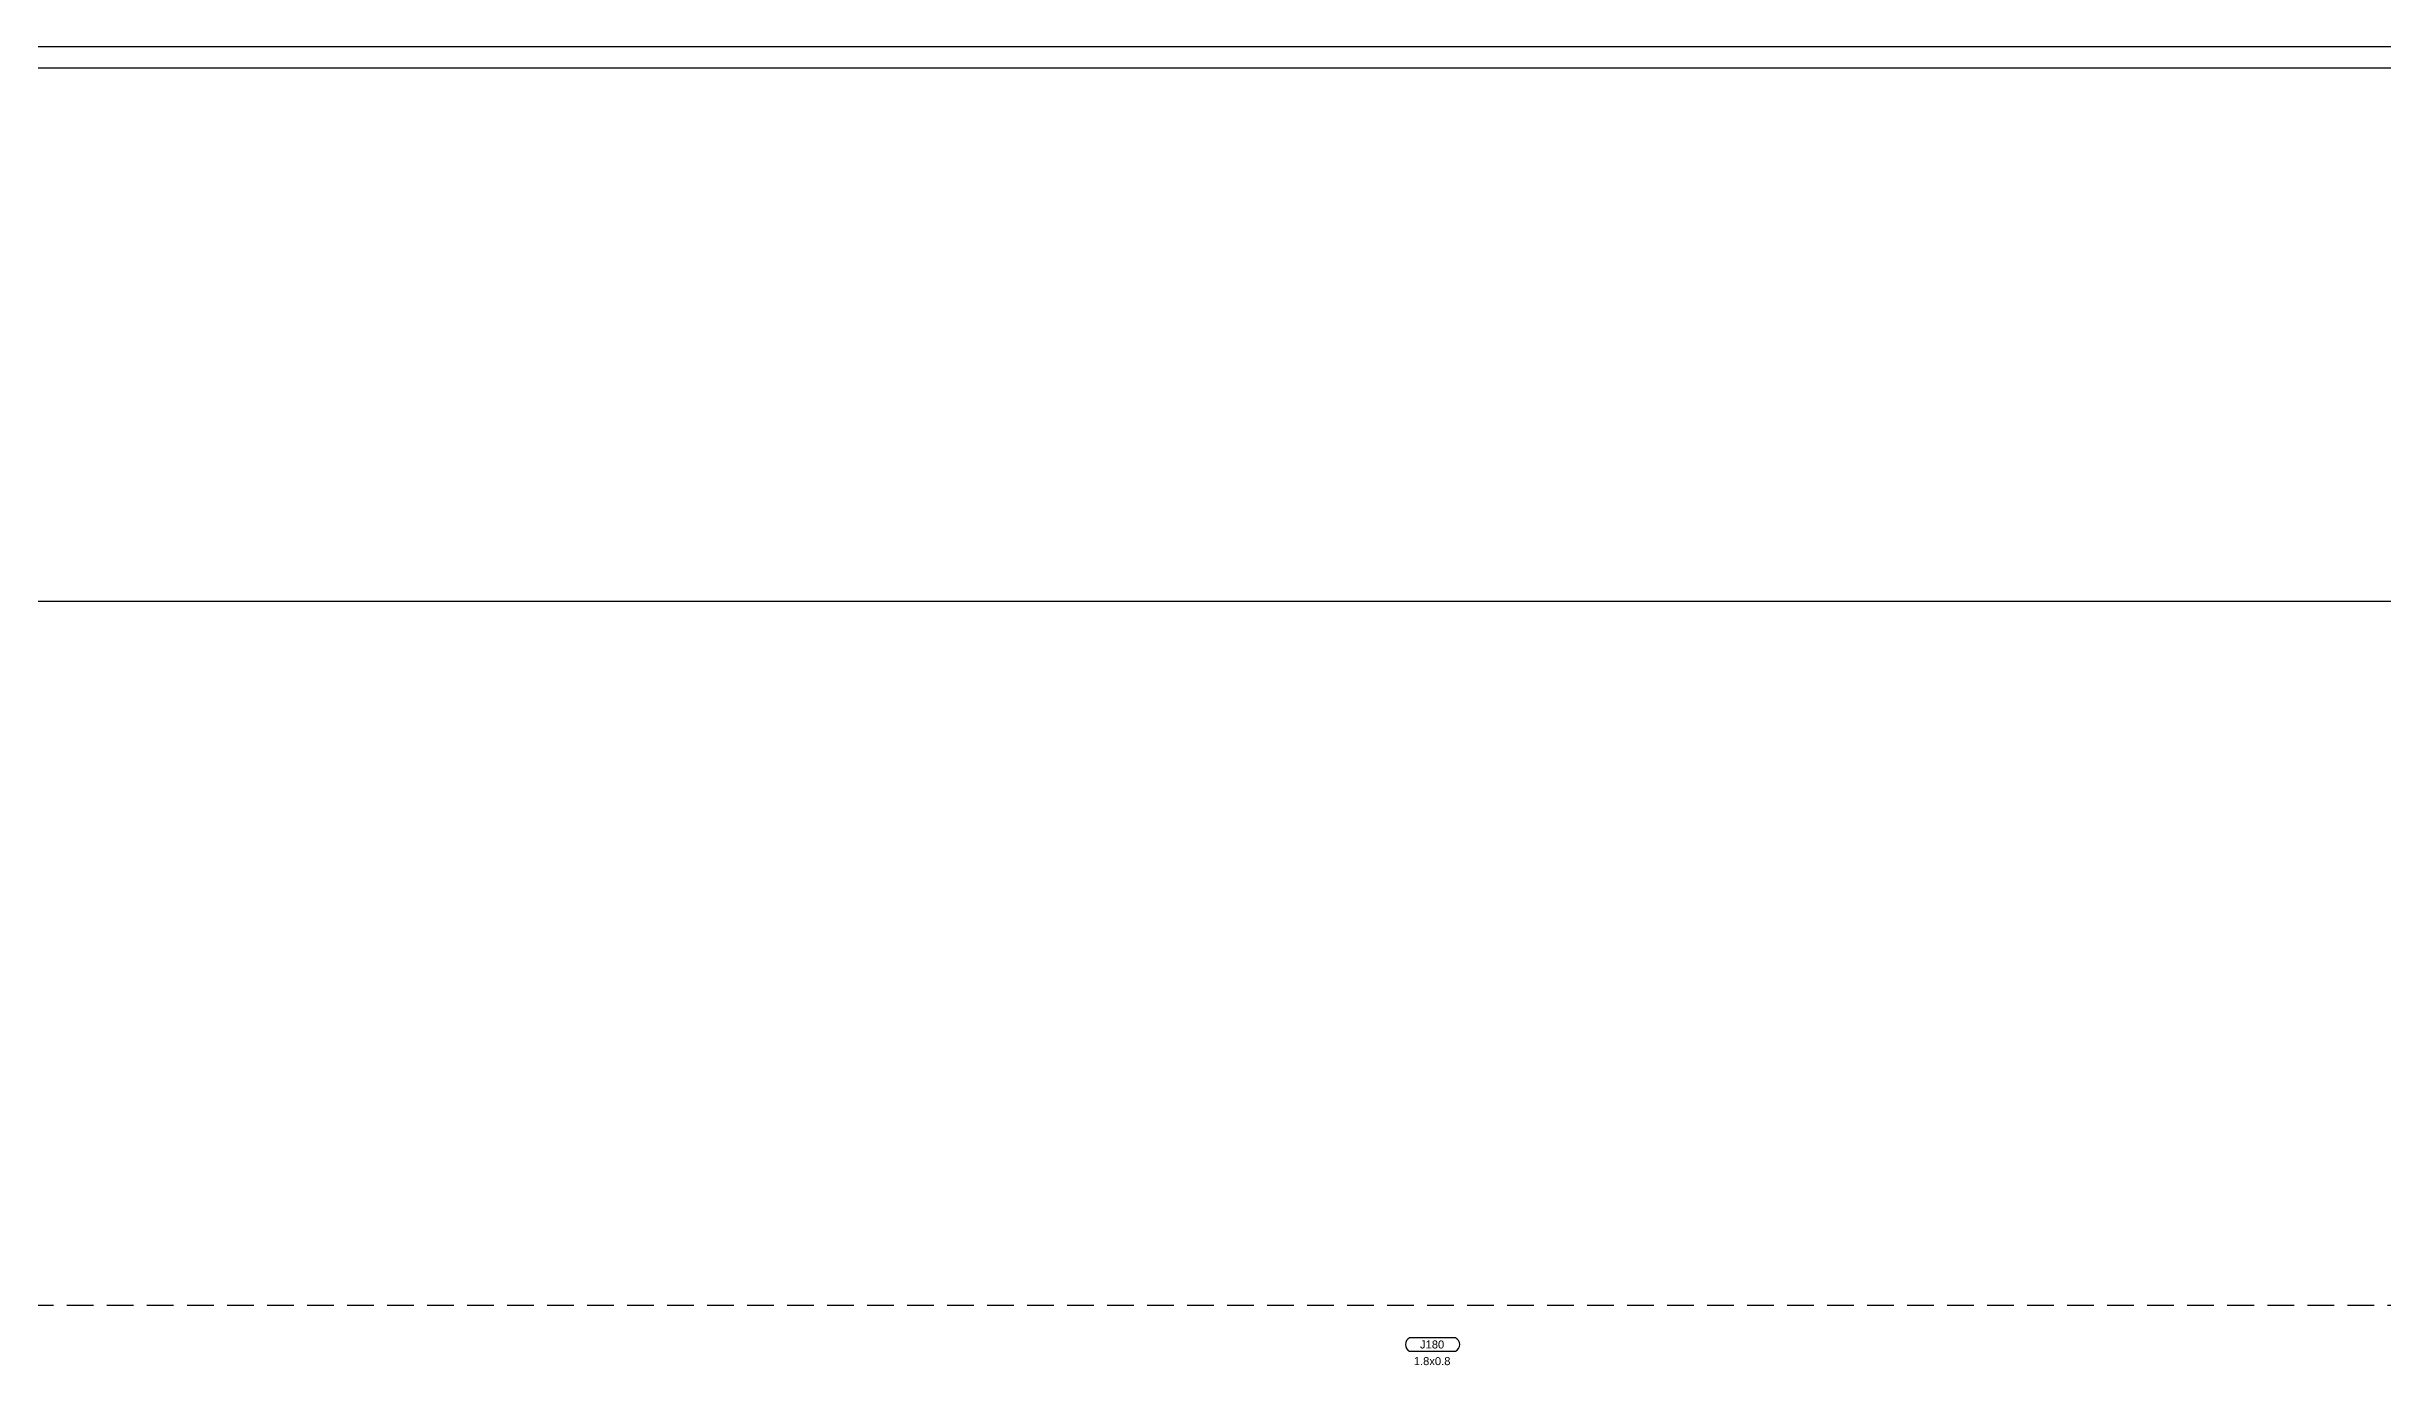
# Model space of a CAD drawing. Header units: millimetres. Extents: x 0 to 54.8, y 0 to 29.7.
# Drawn here: x 19.48 to 41.37, y 17.29 to 29.65 of the extents above; entities that cross this region are included whole.
import ezdxf
from ezdxf.enums import TextEntityAlignment as Align

# ---------------------------------------------------------------- set-up
doc = ezdxf.new("R2010")
doc.units = ezdxf.units.MM
doc.linetypes.add('DASHED2', pattern=[0.375, 0.25, -0.125])
doc.layers.add('ESPECARQ', color=7, linetype='Continuous')
doc.layers.add('MURO', color=1, linetype='Continuous')
doc.styles.add('REGUA60', font='arial.ttf')

# ---------------------------------------------------------------- blocks, each defined once
blk = doc.blocks.new('INDESQ2')
at = {"color": 0, "linetype": 'ByBlock'}
for p, q in [((4.32, 2.96), (-4.32, 2.96)), ((-4.32, 0.44), (4.32, 0.44))]:
    blk.add_line(p, q, dxfattribs=at)
at = {"color": 0}
for centre, start, end in [((-3.67, 1.7), 117.3654, 242.6346), ((3.67, 1.7), 297.3654, 62.6346)]:
    blk.add_arc(centre, 1.42, start, end, dxfattribs=at)
at = {"style": 'REGUA60', "width": 1.4, "flags": 9}
blk.add_attdef('LOCAL', text='', height=1.5, dxfattribs=at).set_placement((-0.08, -4.35), align=Align.CENTER)
at = {"layer": 'ESPECARQ', "color": 0, "style": 'REGUA60'}
for tag, width, p in [('COD', 1.1, (-0.08, 0.95)), ('DIM', 1.4, (-0.08, -2.17))]:
    blk.add_attdef(tag, text='', height=1.5, dxfattribs=dict(at, width=width)).set_placement(p, align=Align.CENTER)

msp = doc.modelspace()

# ---------------------------------------------------------------- linework, layer by layer
msp.add_line((49.97, 24.45), (1.815, 24.45))
at = {"linetype": 'DASHED2'}
msp.add_line((50.67, 17.85), (15.858, 17.85), dxfattribs=at)
at = {"layer": 'MURO'}
for p, q in [((49.97, 29.65), (0, 29.65)), ((49.97, 29.45), (0, 29.45))]:
    msp.add_line(p, q, dxfattribs=at)

# ---------------------------------------------------------------- block references
at = {"layer": 'ESPECARQ'}
ref = msp.add_blockref('INDESQ2', (32.47, 17.4), dxfattribs=dict(at, xscale=0.05, yscale=0.05, zscale=0.05))
ref.add_attrib('COD', 'J180', dxfattribs={"color": 0, "height": 0.075, "style": 'REGUA60'}).set_placement((32.466, 17.448), align=Align.CENTER)
ref.add_attrib('DIM', '1.8x0.8', dxfattribs={"color": 0, "height": 0.075, "style": 'REGUA60'}).set_placement((32.466, 17.292), align=Align.CENTER)

doc.saveas('drawing.dxf')
